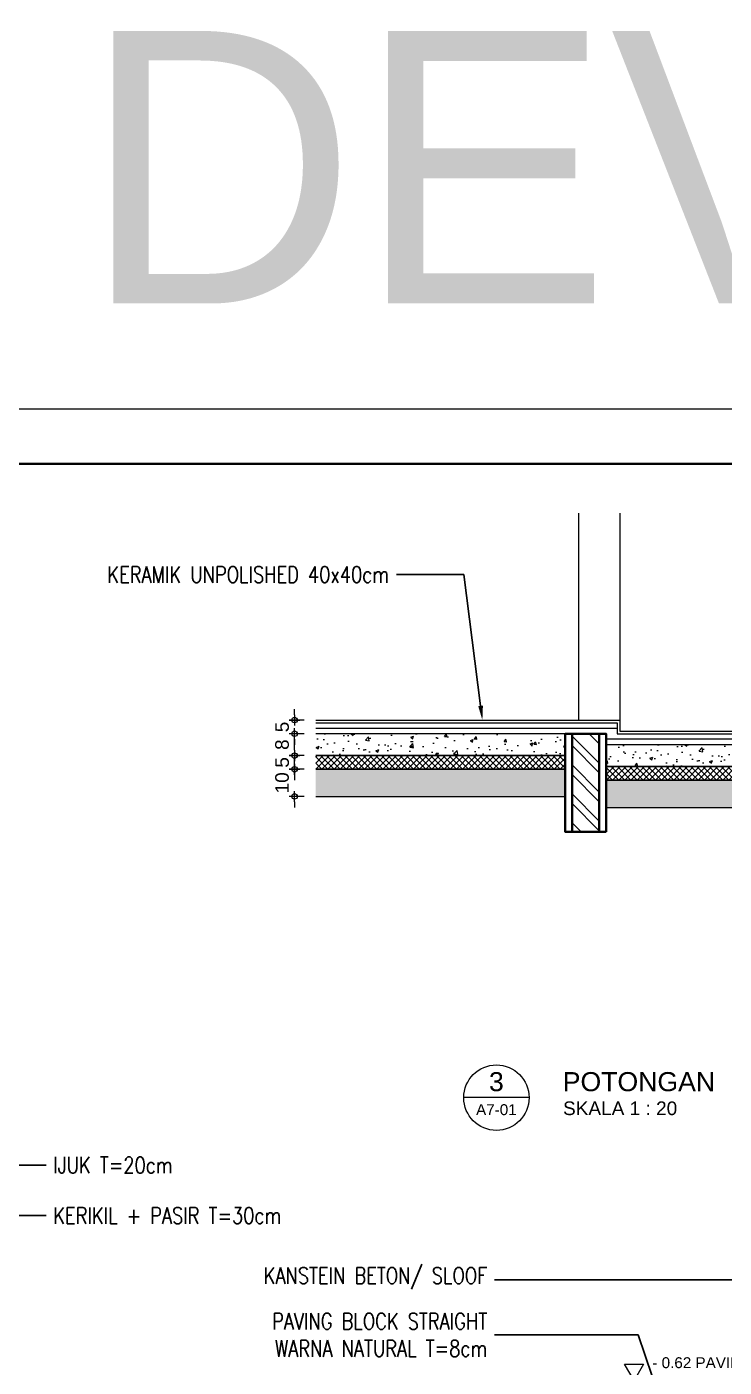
# Model space of a CAD drawing. Header units: millimetres. Extents: x -11 to 1625, y -267 to 180.
# Drawn here: x 856.65 to 869.45, y 155.43 to 180.01 of the extents above; entities that cross this region are included whole.
import ezdxf
from ezdxf import colors
from ezdxf.entities.mleader import LeaderData, LeaderLine
from ezdxf.enums import TextEntityAlignment as Align
from ezdxf.math import Vec2, Vec3

# ---------------------------------------------------------------- set-up
doc = ezdxf.new("R2010")
doc.units = ezdxf.units.MM
for name, color, linetype, lineweight in [('ars', 11, 'Continuous', 5), ('balok', 111, 'Continuous', 35), ('GRS KOP', 1, 'Continuous', 35), ('kop', 7, 'Continuous', 20), ('lan', 7, 'Continuous', 15), ('not', 7, 'Continuous', 20), ('pla', 213, 'Continuous', 15), ('TEXT KETERANGAN', 7, 'Continuous', 9), ('u', 6, 'Continuous', 20)]:
    doc.layers.add(name, color=color, linetype=linetype, lineweight=lineweight)
doc.styles.add('ATTR', font='romans.shx', dxfattribs={"width": 0.8, "height": 1.735066})
doc.styles.add('BARU', font='complex.shx')
doc.styles.add('S', font='SIMPLEX', dxfattribs={"width": 1.1})
doc.styles.add('simplek', font='simplex.shx')
doc.styles.get("Standard").update_dxf_attribs({"font": 'ARIALUNI.TTF'})
doc.linetypes.add('BATTING', pattern='A,0.0001,-0.1,[134,ltypeshp.shx,S=0.1,R=0,X=-0.1,Y=0],-0.2,[134,ltypeshp.shx,S=0.1,R=180,X=0.1,Y=0],-0.1', length=0.4001)
doc.dimstyles.new('SK-20', dxfattribs={"dimtxt": 0.25, "dimasz": 0.1, "dimexe": 0.1, "dimexo": 0, "dimgap": 0.1, "dimtad": 1, "dimdec": 0, "dimlfac": 20, "dimzin": 12, "dimdsep": 46, "dimtxsty": 'Standard', "dimblk": 'BULAT', "dimcen": 0.1, "dimdle": 0.1, "dimclrd": 256, "dimclre": 256, "dimclrt": 256, "dimadec": 0, "dimazin": 3, "dimtfac": 1, "dimtdec": 0, "dimtix": 1, "dimtofl": 0, "dimtmove": 0, "dimatfit": 3, "dimldrblk": 'BULAT', "dimfxl": 0, "dimtolj": 1, "dimtzin": 0, "dimlwd": -1, "dimlwe": -1, "dimarcsym": 0})
doc.dimstyles.new('SK100', dxfattribs={"dimtxt": 0.25, "dimasz": 0.1, "dimexe": 0.1, "dimexo": 0, "dimgap": 0.15, "dimtad": 1, "dimdec": 0, "dimlfac": 100, "dimzin": 12, "dimdsep": 46, "dimtxsty": 'Standard', "dimblk": 'BULAT', "dimcen": 0.1, "dimclrd": 256, "dimclre": 256, "dimclrt": 256, "dimadec": 0, "dimazin": 3, "dimtfac": 1, "dimtdec": 0, "dimtofl": 0, "dimtmove": 0, "dimatfit": 3, "dimldrblk": 'BULAT', "dimfxl": 0, "dimtolj": 1, "dimtzin": 0, "dimlwd": -1, "dimlwe": -1, "dimarcsym": 0})

# ---------------------------------------------------------------- blocks, each defined once
blk = doc.blocks.new('kop')
at = {"layer": 'GRS KOP'}
blk.add_lwpolyline([(1, 54), (83, 54), (83, 1), (1, 1)], close=True, dxfattribs=at)
at = {"layer": 'kop', "color": 7}
blk.add_line((84, 55), (0, 55), dxfattribs=at)
at = {"layer": 'kop', "style": 'BARU', "flags": 4}
for p, height in [((73.8, 5.4), 0.35), ((80.303, 5.382), 0.25), ((73.8, 4.9), 0.35), ((80.303, 4.882), 0.25), ((73.8, 4.4), 0.35), ((80.303, 4.382), 0.25)]:
    blk.add_attdef('-', p, '', height=height, dxfattribs=at)
at = {"layer": 'kop', "flags": 4}
for tag, p in [('AR-00', (78.057, 2.648)), ('00', (81.238, 2.647))]:
    blk.add_attdef(tag, text='', height=0.35, dxfattribs=at).set_placement(p, align=Align.MIDDLE)
blk = doc.blocks.new('PEIL')
blk.add_lwpolyline([(-0.188, 0.325), (0.188, 0.325), (0, 0)], close=True)
at = {"style": 'S', "width": 1.1, "flags": 4}
blk.add_attdef('CAT', (0.265, 0.036), '', height=0.2, dxfattribs=at)
blk = doc.blocks.new('Ndtpd')
blk.add_line((0.747, 0), (-0.747, 0))
blk.add_circle((0, 0), 0.747)
at = {"flags": 4}
for tag, height, p in [('NO', 0.5, (0, 0.148)), ('NOLBR', 0.3, (0, -0.398))]:
    blk.add_attdef(tag, text='', height=height, dxfattribs=at).set_placement(p, align=Align.CENTER)
for tag, p, height in [('NDTPD', (1.516, 0.148), 0.5), ('SKALA', (1.523, -0.398), 0.3)]:
    blk.add_attdef(tag, p, '', height=height, dxfattribs=at)
blk = doc.blocks.new('BULAT')
for p, q in [((-1, 0), (1, 0)), ((0, -1), (0, 1))]:
    blk.add_line(p, q)
blk.add_circle((0, 0), 0.5)
blk = doc.blocks.new('*D363')
at = {"layer": 'Defpoints', "color": 0}
for p in [(861.95, 166.397), (861.561, 165.897), (861.95, 165.897)]:
    blk.add_point(p, dxfattribs=at)
at = {"layer": 'u'}
for p, q in [((861.561, 166.497), (861.561, 166.597)), ((861.741, 166.397), (861.461, 166.397)), ((861.741, 165.897), (861.461, 165.897)), ((861.561, 165.797), (861.561, 165.697))]:
    blk.add_line(p, q, dxfattribs=at)
at = {"layer": 'u', "xscale": 0.1, "yscale": 0.1, "zscale": 0.1}
for p, rotation in [((861.561, 166.397), 270), ((861.561, 165.897), 90)]:
    blk.add_blockref('BULAT', p, dxfattribs=dict(at, rotation=rotation))
at = {"layer": 'u', "insert": (861.333, 166.147), "char_height": 0.25, "attachment_point": 5, "rotation": 90}
blk.add_mtext('\\A1;10', dxfattribs=at)
blk = doc.blocks.new('*D364')
at = {"layer": 'Defpoints', "color": 0}
for p in [(861.561, 166.647), (861.95, 166.647), (861.95, 166.397)]:
    blk.add_point(p, dxfattribs=at)
at = {"layer": 'u'}
for p, q in [((861.561, 166.747), (861.561, 166.847)), ((861.741, 166.647), (861.461, 166.647)), ((861.741, 166.397), (861.461, 166.397)), ((861.561, 166.297), (861.561, 166.197))]:
    blk.add_line(p, q, dxfattribs=at)
at = {"layer": 'u', "xscale": 0.1, "yscale": 0.1, "zscale": 0.1}
for p, rotation in [((861.561, 166.647), 270), ((861.561, 166.397), 90)]:
    blk.add_blockref('BULAT', p, dxfattribs=dict(at, rotation=rotation))
at = {"layer": 'u', "insert": (861.334, 166.522), "char_height": 0.25, "attachment_point": 5, "rotation": 90}
blk.add_mtext('\\A1;5', dxfattribs=at)
blk = doc.blocks.new('*D365')
at = {"layer": 'Defpoints', "color": 0}
for p in [(861.561, 167.047), (861.95, 167.047), (861.95, 166.647)]:
    blk.add_point(p, dxfattribs=at)
at = {"layer": 'u'}
for p, q in [((861.741, 167.047), (861.461, 167.047)), ((861.561, 166.747), (861.561, 166.947)), ((861.741, 166.647), (861.461, 166.647))]:
    blk.add_line(p, q, dxfattribs=at)
at = {"layer": 'u', "xscale": 0.1, "yscale": 0.1, "zscale": 0.1}
for p, rotation in [((861.561, 167.047), 90), ((861.561, 166.647), 270)]:
    blk.add_blockref('BULAT', p, dxfattribs=dict(at, rotation=rotation))
at = {"layer": 'u', "insert": (861.333, 166.847), "char_height": 0.25, "attachment_point": 5, "rotation": 90}
blk.add_mtext('\\A1;8', dxfattribs=at)
blk = doc.blocks.new('*D366')
at = {"layer": 'Defpoints', "color": 0}
for p in [(861.561, 167.297), (861.95, 167.297), (861.95, 167.047)]:
    blk.add_point(p, dxfattribs=at)
at = {"layer": 'u'}
for p, q in [((861.561, 167.397), (861.561, 167.497)), ((861.741, 167.297), (861.461, 167.297)), ((861.741, 167.047), (861.461, 167.047)), ((861.561, 166.947), (861.561, 166.847))]:
    blk.add_line(p, q, dxfattribs=at)
at = {"layer": 'u', "xscale": 0.1, "yscale": 0.1, "zscale": 0.1}
for p, rotation in [((861.561, 167.297), 270), ((861.561, 167.047), 90)]:
    blk.add_blockref('BULAT', p, dxfattribs=dict(at, rotation=rotation))
at = {"layer": 'u', "insert": (861.334, 167.172), "char_height": 0.25, "attachment_point": 5, "rotation": 90}
blk.add_mtext('\\A1;5', dxfattribs=at)
blk = doc.blocks.new('*D3031')
at = {"layer": 'Defpoints', "color": 0}
for p in [(833.133, 155.254), (869.482, 150.119), (869.38, 149.478)]:
    blk.add_point(p, dxfattribs=at)
at = {"layer": 'u'}
for p, q in [((833.133, 155.254), (833.251, 155.994)), ((833.334, 155.879), (869.383, 150.135)), ((869.38, 149.478), (869.498, 150.218))]:
    blk.add_line(p, q, dxfattribs=at)
at = {"layer": 'u', "xscale": 0.1, "yscale": 0.1, "zscale": 0.1}
for p, rotation in [((833.235, 155.895), 170.946141512389), ((869.482, 150.119), 350.946141512389)]:
    blk.add_blockref('BULAT', p, dxfattribs=dict(at, rotation=rotation))
at = {"layer": 'u', "insert": (851.402, 153.281), "char_height": 0.25, "attachment_point": 5, "rotation": 350.9461}
blk.add_mtext('\\A1;3670', dxfattribs=at)

msp = doc.modelspace()

# ---------------------------------------------------------------- hatches: boundary and pattern name
at = {"layer": 'ars'}
h = msp.add_hatch(dxfattribs=at)
h.set_pattern_fill('AR-CONC', color=256, scale=0.003, style=0, double=1)
h.set_pattern_definition([(50, (85.2963, 6e-14), (0.546554, -0.04781726), [0.05715, -0.62865]), (355, (85.2963, 6e-14), (-0.10572848, 0.57316993), [0.04572, -0.50292]), (100.451, (85.34186, -0.004), (0.4408275, 0.52535006), [0.04857, -0.53427]), (46.1842, (85.2963, 0.1524), (0.8132371, -0.126127), [0.085725, -0.942975]), (96.6356, (85.3641, 0.1419), (0.7122127, 0.7422767), [0.072855, -0.801405]), (351.184, (85.2963, 0.1524), (0.7122138, 0.74227535), [0.06858, -0.75438]), (21, (85.3725, 0.1143), (0.45484464, -0.30679656), [0.05715, -0.62865]), (326, (85.3725, 0.1143), (0.1854061, 0.5525639), [0.04572, -0.50292]), (71.4514, (85.4104, 0.08873), (0.64024947, 0.24576857), [0.04857, -0.53427]), (37.5, (85.29632, 6e-14), (0.00926581, 0.253665117), [0, -0.496824, 0, -0.51054, 0, -0.504825]), (7.5, (85.29632, 6e-14), (0.20045899, 0.30054172), [0, -0.291084, 0, -0.485394, 0, -0.192405]), (327.5, (85.1264, 6e-14), (0.406771786, -0.01718623), [0, -0.1905, 0, -0.59436, 0, -0.78867]), (317.5, (85.0502, 6e-14), (0.44438754, 0.07627947), [0, -0.24765, 0, -0.394716, 0, -0.56007])])
h.paths.add_polyline_path([(861.9503199, 167.0465719), (861.9503199, 166.6465719), (866.5319835, 166.6465719), (866.5319835, 167.0465719)])
h = msp.add_hatch(dxfattribs=at)
h.set_pattern_fill('ANSI32', color=256, style=0)
h.set_pattern_definition([(135, (870.157, 165.09657), (0.265165, 0.265165), []), (135, (869.9802, 165.09657), (0.265165, 0.265165), [])])
h.paths.add_polyline_path([(866.6569835, 165.248113), (867.1569835, 165.248113), (867.1569835, 167.0465719), (866.6569835, 167.0465719)])
h = msp.add_hatch(dxfattribs=at)
h.set_pattern_fill('AR-CONC', color=256, scale=0.003, style=0, double=1)
h.set_pattern_definition([(50, (91.4213, -0.2), (0.546554, -0.04781726), [0.05715, -0.62865]), (355, (91.4213, -0.2), (-0.10572848, 0.57316993), [0.04572, -0.50292]), (100.451, (91.46686, -0.204), (0.4408275, 0.52535006), [0.04857, -0.53427]), (46.1842, (91.4213, -0.0476), (0.8132371, -0.126127), [0.085725, -0.942975]), (96.6356, (91.4891, -0.0581), (0.7122127, 0.7422767), [0.072855, -0.801405]), (351.184, (91.4213, -0.0476), (0.7122138, 0.74227535), [0.06858, -0.75438]), (21, (91.4975, -0.0857), (0.45484464, -0.30679656), [0.05715, -0.62865]), (326, (91.4975, -0.0857), (0.1854061, 0.5525639), [0.04572, -0.50292]), (71.4514, (91.5354, -0.11127), (0.64024947, 0.24576857), [0.04857, -0.53427]), (37.5, (91.42132, -0.2), (0.00926581, 0.253665117), [0, -0.496824, 0, -0.51054, 0, -0.504825]), (7.5, (91.42132, -0.2), (0.20045899, 0.30054172), [0, -0.291084, 0, -0.485394, 0, -0.192405]), (327.5, (91.2514, -0.2), (0.406771786, -0.01718623), [0, -0.1905, 0, -0.59436, 0, -0.78867]), (317.5, (91.1752, -0.2), (0.44438754, 0.07627947), [0, -0.24765, 0, -0.394716, 0, -0.56007])])
h.paths.add_polyline_path([(867.2819835, 166.8465719), (867.2819835, 166.4465719), (872.6569833, 166.4465719), (872.6569833, 166.8465719)])
h = msp.add_hatch(dxfattribs=at)
h.set_pattern_fill('ANSI37', color=256, scale=0.025, style=0, double=1)
h.set_pattern_definition([(45, (861.95032, 166.39657), (-0.0561266, 0.0561266), []), (135, (861.95032, 166.39657), (-0.0561266, -0.0561266), [])])
h.paths.add_polyline_path([(866.5319835, 166.6465719), (861.9503199, 166.6465719), (861.9503199, 166.3965719), (866.5319835, 166.3965719)])
h = msp.add_hatch(dxfattribs=at)
h.set_pattern_fill('ANSI37', color=256, scale=0.025, style=0, double=1)
h.set_pattern_definition([(45, (868.07532, 166.19657), (-0.0561266, 0.0561266), []), (135, (868.07532, 166.19657), (-0.0561266, -0.0561266), [])])
h.paths.add_polyline_path([(872.6569833, 166.4465719), (867.2819835, 166.4465719), (867.2819835, 166.1965719), (872.6569833, 166.1965719)])
h = msp.add_hatch(dxfattribs=at)
h.set_pattern_fill('AR-SAND', color=256, scale=0.05, style=0)
h.set_pattern_definition([(142.5, (861.531984, 165.89657), (0.0031497, 0.0963412), [0, -0.076, 0, -0.085, 0, -0.08125]), (172.5, (861.53198, 165.89657), (-0.0884888, 0.1411073), [0, -0.041, 0, -0.0685, 0, -0.02625]), (212.5, (861.59348, 165.89657), (-0.1557071, 0.000283), [0, -0.025, 0, -0.09, 0, -0.1175]), (222.5, (861.59348, 165.89657), (-0.1503063, 0.0438838), [0, -0.0125, 0, -0.059, 0, -0.0675])])
h.paths.add_polyline_path([(861.9503199, 166.3965719), (861.9503199, 165.8965719), (866.5319835, 165.8965719), (866.5319835, 166.3965719)])
h = msp.add_hatch(dxfattribs=at)
h.set_pattern_fill('AR-SAND', color=256, scale=0.05, style=0)
h.set_pattern_definition([(142.5, (867.65698, 165.69657), (0.0031497, 0.0963412), [0, -0.076, 0, -0.085, 0, -0.08125]), (172.5, (867.65698, 165.69657), (-0.0884888, 0.1411073), [0, -0.041, 0, -0.0685, 0, -0.02625]), (212.5, (867.71848, 165.69657), (-0.1557071, 0.000283), [0, -0.025, 0, -0.09, 0, -0.1175]), (222.5, (867.71848, 165.69657), (-0.1503063, 0.0438838), [0, -0.0125, 0, -0.059, 0, -0.0675])])
h.paths.add_polyline_path([(867.2819835, 166.1965719), (867.2819835, 165.6965719), (872.6569833, 165.6965719), (872.6569833, 166.1965719)])

# ---------------------------------------------------------------- linework, layer by layer
at = {"lineweight": 9}
for points in [[(861.9503199, 165.8965719), (866.5319835, 165.8965719)], [(867.2819835, 165.6965719), (872.6569833, 165.6965719)]]:
    msp.add_lwpolyline(points, dxfattribs=at)
at = {"layer": 'ars', "linetype": 'BATTING', "ltscale": 0.25}
for points in [[(867.4819834, 167.1465718), (861.9503199, 167.1465718)], [(873.4069833, 166.9465718), (867.2819835, 166.9465718)]]:
    msp.add_lwpolyline(points, dxfattribs=at)
at = {"layer": 'balok'}
for p, q in [((866.5319835, 165.248113), (866.5319835, 167.0465719)), ((866.6569835, 165.248113), (866.6569835, 167.0465719)), ((867.1569835, 165.248113), (867.1569835, 167.0465719)), ((867.2819835, 165.248113), (867.2819835, 167.0465719))]:
    msp.add_line(p, q, dxfattribs=at)
msp.add_lwpolyline([(867.2819835, 165.248113), (866.5319835, 165.248113), (866.5319835, 167.0465719), (867.2819835, 167.0465719)], close=True, dxfattribs=at)
at = {"layer": 'lan'}
for p, q in [((861.9503199, 167.2965717), (867.5319833, 167.2965717)), ((866.5319835, 167.0465719), (861.9503199, 167.0465719)), ((867.5319833, 167.0965717), (873.4069833, 167.0965717)), ((873.4069833, 166.8465719), (867.2819835, 166.8465719)), ((866.5319835, 166.3965719), (861.9503199, 166.3965719)), ((872.6569833, 166.1965719), (867.2819835, 166.1965719))]:
    msp.add_line(p, q, dxfattribs=at)
for points in [[(861.9503199, 167.2465717), (867.4819834, 167.2465717), (867.4819834, 167.0465717), (873.4069833, 167.0465717)], [(867.5319833, 167.2965717), (867.5319833, 167.0965717)], [(861.9503199, 166.6465719), (866.5319835, 166.6465719), (866.5319835, 167.0465719), (861.9503199, 167.0465719)], [(867.2819835, 166.4465719), (872.6569833, 166.4465719), (872.6569833, 166.8465719), (868.0753197, 166.8465719)], [(861.9503199, 166.3965719), (866.5319835, 166.3965719), (866.5319835, 166.6465719), (861.9503199, 166.6465719)], [(867.2819835, 166.1965719), (872.6569833, 166.1965719), (872.6569833, 166.4465719), (867.2819835, 166.4465719)]]:
    msp.add_lwpolyline(points, dxfattribs=at)
at = {"layer": 'pla'}
for points in [[(866.7819833, 167.2965717), (866.7819833, 171.0959379)], [(867.5319833, 171.0959379), (867.5319833, 167.2965717)]]:
    msp.add_lwpolyline(points, dxfattribs=at)

# ---------------------------------------------------------------- block references
at = {"layer": 'not'}
ref = msp.add_blockref('Ndtpd', (865.2676353, 160.3727105), dxfattribs=dict(at, xscale=0.803212851405533, yscale=0.8032128514056467, zscale=0.8032128514056226))
ref.add_attrib('NO', '3', dxfattribs={"layer": '0', "height": 0.35, "flags": 4}).set_placement((865.2673082, 160.4912363), align=Align.CENTER)
ref.add_attrib('NDTPD', 'POTONGAN', (866.48532, 160.4912363), dxfattribs={"layer": '0', "height": 0.35, "flags": 4})
ref.add_attrib('NOLBR', 'A7-01', dxfattribs={"layer": '0', "height": 0.2, "flags": 4}).set_placement((865.2673082, 160.0527406), align=Align.CENTER)
ref.add_attrib('SKALA', 'SKALA 1 : 20', (866.49112, 160.0527406), dxfattribs={"layer": '0', "height": 0.25, "flags": 4})
ref = msp.add_blockref('PEIL', (867.7956216, 155.1849205), dxfattribs=dict(at, xscale=0.9237604307036236, yscale=0.9237604307033962, zscale=0.9237604307034012))
ref.add_attrib('CAT', '- 0.62 PAVING BLOCK T. PARKIR MOBIL', (868.1310172, 155.4112265), dxfattribs={"layer": '0', "height": 0.2, "flags": 4})
at = {"layer": 'TEXT KETERANGAN'}
msp.add_blockref('kop', (827.2141618, 118), dxfattribs=at)

# ---------------------------------------------------------------- texts
at = {"layer": 'not', "insert": (869.0349497, 174.8690699), "char_height": 5, "attachment_point": 7, "style": 'simplek'}
msp.add_mtext('\\pi-41.262;{\\f@Arial Unicode MS|b0|i0|c0|p34;A7. SITE DEVELOPMENT}', dxfattribs=at)

# ---------------------------------------------------------------- dimensions: what is measured, and where the dimension line sits
at = {"layer": 'u'}
for base, p1, p2, picture, middle in [((861.5606772, 167.2965717), (861.9503199, 167.0465719), (861.9503199, 167.2965717), '*D366', (861.3335455, 167.1715718)), ((861.5606772, 167.0465719), (861.9503199, 166.6465719), (861.9503199, 167.0465719), '*D365', (861.3329487, 166.8465719)), ((861.5606772, 166.6465719), (861.9503199, 166.3965719), (861.9503199, 166.6465719), '*D364', (861.3335455, 166.5215719)), ((861.5606772, 165.8965719), (861.9503199, 166.3965719), (861.9503199, 165.8965719), '*D363', (861.3329487, 166.1465719))]:
    dim = msp.add_linear_dim(base=base, p1=p1, p2=p2, angle=90, dimstyle='SK-20', override={"dimfxlon": 1, "dimarcsym": 1}, dxfattribs=at)
    dim.commit()
    dim.dimension.update_dxf_attribs({"geometry": picture, "text_midpoint": middle})
dim = msp.add_aligned_dim(p1=(833.1327926, 155.2542645), p2=(869.3800672, 149.4783276), distance=0.6486652, dimstyle='SK100', dxfattribs=at)
dim.commit()
dim.dimension.update_dxf_attribs({"geometry": '*D3031', "text_midpoint": (851.4022098, 153.2811477)})

# ---------------------------------------------------------------- leaders
at = {"layer": 'TEXT KETERANGAN'}
ml = msp.add_multileader_mtext('Standard', dxfattribs=at)
ml.set_content('{\\C90;KERAMIK UNPOLISHED 40x40cm}', color=256, style='ATTR')
ml.set_leader_properties()
ml.build(insert=Vec2(0, 0))
ml.multileader.update_dxf_attribs({"text_left_attachment_type": 2, "text_right_attachment_type": 2, "dogleg_length": 2.367, "arrow_head_size": 0.2637542})
ctx = ml.context
ctx.base_point, ctx.char_height, ctx.arrow_head_size, ctx.landing_gap_size, ctx.plane_origin = Vec3(857.3955698, 169.9678635), 0.3, 0.2637542, 0.1318771, Vec3(862.0015886, 166.3924373)
ctx.left_attachment, ctx.right_attachment, ctx.text_align_type = 2, 2, 2
notes = []
notes.append((ctx, [(0, (1, 1, 0), (864.6686217, 169.9678635), (-1, 0), 1.2378691, [(0, [(865.0104306, 167.2965717)], 0, [])])]))
ctx.mtext.insert, ctx.mtext.alignment, ctx.mtext.flow_direction = Vec3(863.2988755, 170.1178635), 3, 5
ml = msp.add_multileader_mtext('Standard', dxfattribs=at)
ml.set_content('{\\C90;IJUK T=20cm}', color=256, style='ATTR')
ml.set_leader_properties()
ml.build(insert=Vec2(0, 0))
ml.multileader.update_dxf_attribs({"text_left_attachment_type": 2, "text_right_attachment_type": 2, "dogleg_length": 2.367, "arrow_head_size": 0.2637542})
ctx = ml.context
ctx.base_point, ctx.char_height, ctx.arrow_head_size, ctx.landing_gap_size, ctx.plane_origin = Vec3(857.0003381, 159.1357708), 0.3, 0.2637542, 0.1318771, Vec3(859.1881032, 158.2316364)
ctx.left_attachment, ctx.right_attachment = 2, 2
notes.append((ctx, [(0, (1, 1, 0), (855.9469786, 159.1357708), (1, 0), 1.0533595, [(0, [(854.200443, 159.1357708)], 0, [])])]))
ctx.mtext.insert, ctx.mtext.rotation, ctx.mtext.flow_direction = Vec3(857.1322152, 159.2857708), 6.2831853072, 5
ml = msp.add_multileader_mtext('Standard', dxfattribs=at)
ml.set_content('{\\C90;KERIKIL + PASIR T=30cm}', color=256, style='ATTR')
ml.set_leader_properties()
ml.build(insert=Vec2(0, 0))
ml.multileader.update_dxf_attribs({"text_left_attachment_type": 2, "text_right_attachment_type": 2, "dogleg_length": 2.367, "arrow_head_size": 0.2637542})
ctx = ml.context
ctx.base_point, ctx.char_height, ctx.arrow_head_size, ctx.landing_gap_size, ctx.plane_origin = Vec3(857.0003381, 158.2097256), 0.3, 0.2637542, 0.1318771, Vec3(859.1881032, 157.3055912)
ctx.left_attachment, ctx.right_attachment = 2, 2
notes.append((ctx, [(0, (1, 1, 0), (855.9469786, 158.2097256), (1, 0), 1.0533595, [(0, [(854.200443, 158.2097256)], 0, [])])]))
ctx.mtext.insert, ctx.mtext.rotation, ctx.mtext.flow_direction = Vec3(857.1322152, 158.3597256), 6.2831853072, 5
ml = msp.add_multileader_mtext('Standard', dxfattribs=at)
ml.set_content('{\\C90;KANSTEIN BETON/ SLOOF}', color=256, style='ATTR')
ml.set_leader_properties()
ml.build(insert=Vec2(0, 0))
ml.multileader.update_dxf_attribs({"text_left_attachment_type": 2, "text_right_attachment_type": 2, "dogleg_length": 2.367, "arrow_head_size": 0.2637542})
ctx = ml.context
ctx.base_point, ctx.char_height, ctx.arrow_head_size, ctx.landing_gap_size, ctx.plane_origin = Vec3(860.3504313, 157.0302386), 0.3, 0.2637542, 0.1318771, Vec3(865.2047004, 154.8690703)
ctx.left_attachment, ctx.right_attachment, ctx.text_align_type = 2, 2, 2
notes.append((ctx, [(0, (1, 1, 0), (873.5909026, 157.0302386), (-1, 0), 8.3595742, [(0, [(874.2225278, 155.4726977)], 0, [])])]))
ctx.mtext.insert, ctx.mtext.alignment, ctx.mtext.flow_direction = Vec3(865.0994513, 157.25881), 3, 5
ml = msp.add_multileader_mtext('Standard', dxfattribs=at)
ml.set_content('{\\C90;PAVING BLOCK STRAIGHT \\PWARNA NATURAL T=8cm}', color=256, style='ATTR')
ml.set_leader_properties()
ml.build(insert=Vec2(0, 0))
ml.multileader.update_dxf_attribs({"text_left_attachment_type": 2, "text_right_attachment_type": 2, "dogleg_length": 2.367, "arrow_head_size": 0.2637542})
ctx = ml.context
ctx.base_point, ctx.char_height, ctx.arrow_head_size, ctx.landing_gap_size, ctx.plane_origin = Vec3(860.5218599, 156.0219236), 0.3, 0.2637542, 0.1318771, Vec3(865.2047004, 154.109253)
ctx.left_attachment, ctx.right_attachment, ctx.text_align_type = 2, 2, 2
notes.append((ctx, [(0, (1, 1, 0), (867.8717335, 156.0219236), (-1, 0), 2.6404052, [(0, [(868.2135424, 155.0133874)], 0, [])])]))
ctx.mtext.insert, ctx.mtext.alignment, ctx.mtext.flow_direction = Vec3(865.0994513, 156.4219236), 3, 5
for ctx, leaders in notes:
    for number, flags, end, landing, length, lines in leaders:
        leader = LeaderData()
        leader.index, (leader.has_last_leader_line, leader.has_dogleg_vector, leader.attachment_direction) = number, flags
        leader.last_leader_point, leader.dogleg_vector, leader.dogleg_length = Vec3(end), Vec3(landing), length
        for number, points, colour, breaks in lines:
            line = LeaderLine()
            line.index, line.vertices, line.color, line.breaks = number, Vec3.list(points), colors.encode_raw_color(colour), breaks
            leader.lines.append(line)
        ctx.leaders.append(leader)

doc.saveas('drawing.dxf')
